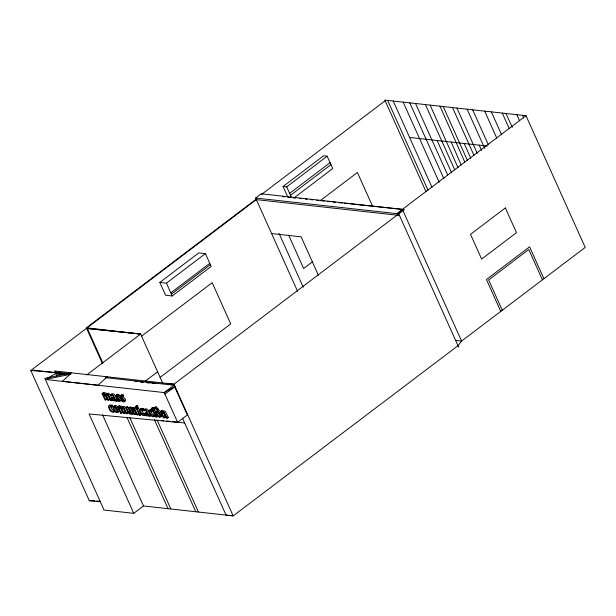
<?xml version="1.0" encoding="UTF-8"?>
<svg xmlns="http://www.w3.org/2000/svg" width="616" height="616" viewBox="0 0 616 616"><rect width="100%" height="100%" fill="white"/><g stroke="black" fill="none" stroke-linecap="round" stroke-linejoin="round"><path stroke-width="0.92" d="M113.968 406.468C114.499 403.703 118.064 406.545 118.534 408.123M146.084 412.497L146.831 411.534M110.487 395.118L108.362 393.093L106.299 395.118L106.822 393.978L108.408 394.548L111.45 400.616L112.574 399.761L110.356 394.748C114.73 390.875 115.608 398.283 117.918 400.315L116.255 401.286A1.101 0.547 52.8 0 1 115.377 400.677L115.076 400.246C114.045 402.356 111.381 399.461 111.727 397.89C113.983 397.636 113.729 395.38 111.334 395.364L110.78 395.703M116.486 394.987L116.894 394.155L118.719 394.425L119.15 395.387L118.026 396.242C112.805 395.472 122.361 399.207 119.766 401.54L117.594 401.078L117.117 400.015C122.73 401.624 114.684 397.582 115.423 395.31L117.594 395.28L118.026 396.242M120.905 395.48L121.314 394.64L123.138 394.918L123.57 395.88L122.445 396.727C117.225 395.957 126.781 399.699 124.186 402.032L122.014 401.57L121.537 400.508L122.661 399.653L124.34 400.377M134.334 408.685L134.103 409.648L135.959 413.783L134.835 414.637L132.979 410.502L133.795 409.27A0.916 0.454 52.8 0 1 134.727 410.048L136.929 414.868L137.761 414.961L138.885 414.106L138.053 414.014M164.241 417.879L162.385 413.752L163.201 412.52A0.916 0.454 52.8 0 1 164.133 413.29L166.335 418.11L167.167 418.202L168.291 417.355L165.242 411.319L163.625 410.718L163.032 411.85L162.493 410.649L161.661 410.556L160.537 411.411L163.402 417.787L164.241 417.879L165.365 417.032L163.579 412.327M107.931 394.656L109.756 399.453L108.632 400.3L106.707 396.026C108.031 392.454 110.279 399.83 110.611 400.523L111.45 400.616M123.477 407.807L125.302 412.605L124.178 413.459L122.253 409.178C123.577 405.613 125.818 412.982 126.157 413.675L126.996 413.767L128.12 412.92L125.695 407.561L126.819 406.706L127.658 406.799L129.861 411.627L130.792 412.404M105.113 394.34L106.93 399.137L105.806 399.992L103.881 395.711C105.197 392.13 107.461 399.515 107.792 400.207L108.632 400.3M120.651 407.492L122.476 412.297L121.352 413.143L119.427 408.87C120.744 405.282 123.008 412.674 123.339 413.367L124.178 413.459M157.85 411.157L158.859 414.306L160.691 415.831M151.059 410.448C150.835 412.32 152.637 415.808 154.909 414.745L155.355 415.738L154.231 416.593L152.984 416.778L151.528 416.108A3.812 1.879 52.8 0 1 150.065 414.514L148.779 411.257A3.157 1.555 52.8 0 1 149.264 410.233L151.428 410.464L151.867 411.434L152.991 410.579L152.552 409.609L150.389 409.386A3.157 1.555 52.8 0 0 149.904 410.402M112.566 398.529L113.929 397.951L114.676 399.599L113.875 400.123L112.566 398.529L113.691 397.674L114.999 399.268M145.83 413.644L147.193 413.059L147.94 414.714L147.601 415.13L146.493 414.891L145.83 413.644L147.085 412.404M123.023 406.868L123.493 406.283L124.501 406.429L126.034 408.277M399.445 215.423L256.318 199.615L255.617 198.044L398.737 213.852L402.387 209.378L350.034 203.827M157.041 410.395C159.86 408.639 164.434 415.715 161.069 416.693M107.215 376.792L97.998 385.262L62.385 381.319L71.602 372.849L44.845 378.34L104.042 510.048L133.757 513.328L143.497 505.952L233.164 515.892L458.165 345.591L461.577 341.087L585.2 247.409L526.01 115.7L384.861 100.108L425.987 191.622M255.617 198.044L261.23 193.786L404.358 209.594L173.966 384.184L166.967 383.599M261.523 194.44L385.154 100.754M256.164 199.207L86.91 327.442L102.911 363.055M100.585 501.586L89.289 500.654L30.8 370.516L256.318 199.615M287.872 197.189L283.06 186.471L323.515 155.809L327.15 156.21L332.709 168.576L293.778 198.083M159.844 282.421L198.799 252.899L205.405 253.63L211.173 266.451L172.21 295.98L165.604 295.249L159.844 282.421L166.443 283.152L205.405 253.63M283.06 186.471L286.694 186.871L327.15 156.21M289.605 193.355L330.068 162.701M290.483 195.303L330.938 164.649M170.809 292.854L209.763 263.332M171.402 294.179L210.364 264.649M86.663 374.952L140.641 334.049L162.739 383.221M320.112 200.762L357.403 172.503L372.78 206.714M141.611 336.151L212.181 282.675L230.715 323.9L160.137 377.377M105.806 399.992L104.974 399.9L102.102 393.516L103.226 392.661L104.058 392.754L104.597 393.955L104.843 393.031L105.567 392.792L107.423 394.271M102.102 393.516L102.941 393.609L104.058 392.754M103.881 395.711L105.005 394.864M106.707 396.026L107.831 395.172M117.594 395.28L118.719 394.425M121.537 400.508C127.15 402.109 119.104 398.067 119.851 395.795L122.014 395.765L123.138 394.918M110.356 394.748C114.784 392.223 114.014 402.363 117.202 399.592M116.078 400.438L118.234 399.168L119.912 399.884M114.337 411.45L114.976 411.28L113.213 412.304L111.142 411.642A3.812 1.879 52.8 0 1 109.679 410.056L108.393 406.799A3.157 1.555 52.8 0 1 108.886 405.775L111.049 406.006L112.174 405.151L112.605 406.121L111.481 406.976C106.684 404.905 112.004 414.845 114.522 410.279M144.691 381.612L157.611 371.818M121.352 413.143L120.513 413.051L117.648 406.668L118.773 405.821L119.604 405.913L120.143 407.107L120.389 406.183L121.113 405.944L122.969 407.422M117.648 406.668L118.48 406.76L119.604 405.913M312.766 261.6L303.634 268.514L288.65 235.181M119.427 408.87L120.551 408.015M122.253 409.178L123.377 408.323M125.695 407.561L126.534 407.653L127.658 406.799M120.513 413.051L121.637 412.204L122.476 412.297M126.534 407.653L128.736 412.474L129.668 413.251L130.484 412.019L128.621 407.884L129.745 407.03L130.584 407.122L133.449 413.505L132.325 414.36L131.493 414.268L130.954 413.067L130.669 413.99L129.945 414.237L127.758 412.142M128.621 407.884L129.46 407.977L130.584 407.122M134.835 414.637L133.995 414.545L131.131 408.162L132.255 407.307L133.087 407.399L133.626 408.601L133.911 407.677L134.642 407.438L136.821 409.525M131.131 408.162L131.963 408.254L133.087 407.399M135.474 406.437L136.598 405.59L137.43 405.682L137.953 406.837L136.829 407.692L135.997 407.6L135.474 406.437L136.305 406.529L137.43 405.682M126.157 413.675L127.281 412.82M132.979 410.502L134.103 409.648M136.513 408.755L137.638 407.9L138.477 407.992L141.341 414.375L140.217 415.23L139.385 415.138L136.513 408.755L137.353 408.847L138.477 407.992M396.766 213.636L526.01 115.7M133.757 513.328L89.104 413.967L177.624 422.353L187.318 415.007L173.935 385.231L164.241 392.577L45.345 379.448L70.255 374.335M146.123 414.722L144.36 415.746L142.288 415.084A3.812 1.879 52.8 0 1 140.825 413.498L139.539 410.233A3.157 1.555 52.8 0 1 140.032 409.217L142.196 409.44L143.32 408.593L143.751 409.563L142.627 410.41C137.83 408.346 143.151 418.287 145.669 413.721M143.62 409.856C148.202 407.292 147.232 418.002 150.835 414.776L151.182 415.423L149.519 416.393A1.101 0.547 52.8 0 1 148.641 415.785L148.341 415.353C147.309 417.471 144.644 414.576 144.991 412.997C147.247 412.751 146.993 410.495 144.598 410.472L144.044 410.818L143.62 409.856C147.509 406.083 148.957 412.682 150.689 414.784M164.895 394.04L175.121 386.756M144.044 410.818L145.168 409.963M139.385 415.138L140.51 414.283L141.341 414.375M151.659 408.231L152.783 407.376L153.615 407.469L154.139 408.624L153.014 409.478L152.183 409.386L151.659 408.231L152.491 408.316L153.615 407.469M154.323 407.83L155.448 406.976L156.418 407.084L158.289 409.086L157.165 409.933L154.323 407.83L155.294 407.938L157.165 409.933M151.428 410.464L152.552 409.609M155.294 407.938L156.418 407.084M152.699 410.541L153.823 409.694L154.662 409.786L157.527 416.162L156.402 417.017L155.571 416.924L152.699 410.541L153.538 410.633L154.662 409.786M149.341 415.554L150.466 414.699M151.867 411.434C147.062 409.363 152.383 419.303 154.909 414.745M160.537 411.411L161.369 411.503L162.493 410.649M162.385 413.752L163.51 412.897M47.74 378.085L55.733 373.527L65.265 374.474M174.59 386.694L164.241 392.577L177.624 422.353M151.182 415.423L150.643 415.546A1.101 0.547 52.8 0 1 150.35 415.453M113.567 396.419L112.89 397.805M155.355 415.738L154.108 415.923M120.274 400.754L120.89 400.693C122.515 398.437 118.611 397.081 117.471 395.703M124.694 401.239L125.31 401.178C126.865 399.114 123.369 397.52 122.045 396.442M55.286 372.534L30.8 370.516L34.388 370.216L67.953 374.205M91.083 500.508L89.289 500.654L94.903 500.993M114.068 410.518L112.189 409.779L110.595 406.26M145.214 413.96L143.335 413.221L141.742 409.702M144.876 414.907L145.484 414.891M118.18 411.958L119.258 411.603L119.373 410.233M30.8 370.516L34.519 370.509M96.774 501.108L100.516 501.339M140.641 382.059L142.542 382.243M146.346 382.605L149.203 382.875M152.052 383.152L154.909 383.421M173.935 385.231L105.413 377.647M134.85 381.366L137.714 381.643M140.571 381.928L143.428 382.213M146.292 382.498L150.104 382.875M152.013 383.06L155.825 383.437M86.671 328.567L140.641 334.049L87.095 327.858M282.467 196.658L284.369 196.858M288.173 197.266L290.074 197.466M293.886 197.867L295.788 198.075M299.599 198.475L301.501 198.675M305.305 199.084L307.207 199.284M311.018 199.684L312.92 199.892M316.724 200.292L318.634 200.493M321.483 200.801L324.339 201.101M327.196 201.401L330.053 201.709M332.91 202.01L335.759 202.31M338.615 202.618L342.427 203.018M344.329 203.218L348.132 203.626M140.641 334.049L86.54 328.274L102.441 363.656M409.602 137.46L487.179 146.031M271.602 233.564L301.108 236.821L318.403 275.298M455.848 340.455L461.577 341.087L402.772 210.249M55.078 372.072L69.269 373.642M65.196 374.574L55.733 373.527L65.242 374.582M106.098 399.045L106.93 399.137M111.735 399.668L112.574 399.761M153.307 408.531L154.139 408.624M157.657 409.016L158.289 409.086M124.463 412.512L125.302 412.605M132.617 413.413L133.449 413.505M135.12 413.69L135.959 413.783M156.695 416.07L157.527 416.162M164.526 416.94L165.365 417.032M167.46 417.263L168.291 417.355M161.823 420.466L163.725 420.682M166.582 420.998L170.393 421.413M172.295 421.629L184.669 422.992M143.32 408.593L141.149 408.362A3.157 1.555 52.8 0 0 140.879 408.593M112.174 405.151L110.002 404.92A3.157 1.555 52.8 0 0 109.571 405.497M148.264 414.383L146.954 412.789M117.802 411.088L115.97 409.571L114.899 406.668M152.252 410.295L152.991 410.579M143.012 409.278L143.751 409.563M111.866 405.836L112.605 406.121M122.846 395.595L123.57 395.88M118.426 395.102L119.15 395.387M155.448 406.976L157.103 408.508M106.299 395.118L104.443 393.639L103.719 393.878L103.473 394.81L102.941 393.609M128.883 411.288L129.329 412.104M149.711 415.631L150.058 416.277M116.447 400.515L116.794 401.162M522.522 115.315L523.692 117.918M516.832 114.684L519.558 120.759M506.021 113.49L512.258 127.366M502.279 113.075L509.293 128.69M491.337 111.866L501.47 134.419M484.653 111.126L496.742 138.015M472.657 109.802L488.249 144.498M543.905 278.702L529.591 246.839L486.447 279.533L500.762 311.396M467.105 109.194L484.661 148.24M542.411 279.833L528.782 249.519L488.642 279.941L502.263 310.256M479.194 145.145L481.55 150.389M456.933 108.07L477.231 153.238M452.521 107.577L473.997 155.371M464.164 143.489L470.84 158.351M443.212 106.553L467.436 160.468M439.993 106.198L464.772 162M430.145 105.113L458.035 167.737M425.417 104.589L454.754 169.862M437.106 140.502L451.643 172.842M415.538 103.496L447.624 174.89M409.779 102.857L443.828 178.625M403.172 102.133L439.185 182.267M393.231 101.032L431.993 187.287M387.68 100.416L428.058 190.259M398.737 213.852L458.658 347.178M286.694 186.871L291.545 197.667M279.048 233.379L303.211 287.164M255.933 198.699L297.543 291.283M166.443 283.152L172.21 295.98M182.482 418.133L226.049 515.068L233.164 515.892L173.966 384.184L54.578 370.963L56.911 376.145M167.167 418.202L164.118 412.166L162.501 411.573L161.908 412.697L161.369 411.503M152.491 408.316L153.014 409.478M153.538 410.633L156.402 417.017M157.065 419.943L198.444 512.019M153.784 415.592L154.231 416.593M154.408 419.681L195.788 511.757M144.552 414.576L144.999 415.569M142.196 409.44L142.627 410.41M136.305 406.529L136.829 407.692M137.353 408.847L140.217 415.23M137.761 414.961L134.712 408.924L133.095 408.323L132.502 409.447L131.963 408.254M129.46 407.977L132.325 414.36M122.014 395.765L122.445 396.727M129.861 417.771L170.84 508.97M126.996 413.767L123.955 407.7L122.368 407.13L121.845 408.277L119.989 406.791L119.265 407.037L119.019 407.961L118.48 406.76M127.011 417.455L168.014 508.677M111.049 406.006L111.481 406.976M113.406 411.134L113.852 412.135M102.51 414.753L143.497 505.952M451.197 142.057L461.215 164.965M118.896 408.855L119.188 409.586M142.897 413.775A3.812 1.879 52.8 0 1 142.404 413.236M140.664 409.386A3.157 1.555 52.8 0 1 140.718 408.939M112.882 406.86C112.636 409.309 115.839 414.391 118.28 412.096C118.549 409.648 115.315 404.558 112.882 406.86M155.771 411.596C155.525 414.044 158.728 419.126 161.169 416.832C161.438 414.391 158.204 409.293 155.771 411.596M113.837 407.268L114.846 410.418L116.678 411.942C118.526 411.126 116.139 407.384 114.476 407.014L113.837 407.268M156.726 412.012L157.734 415.153L159.567 416.678C161.415 415.862 159.028 412.119 157.365 411.75L156.726 412.012M505.359 207.939L470.516 234.334L481.635 259.074L516.477 232.671L505.359 207.939"/></g></svg>
